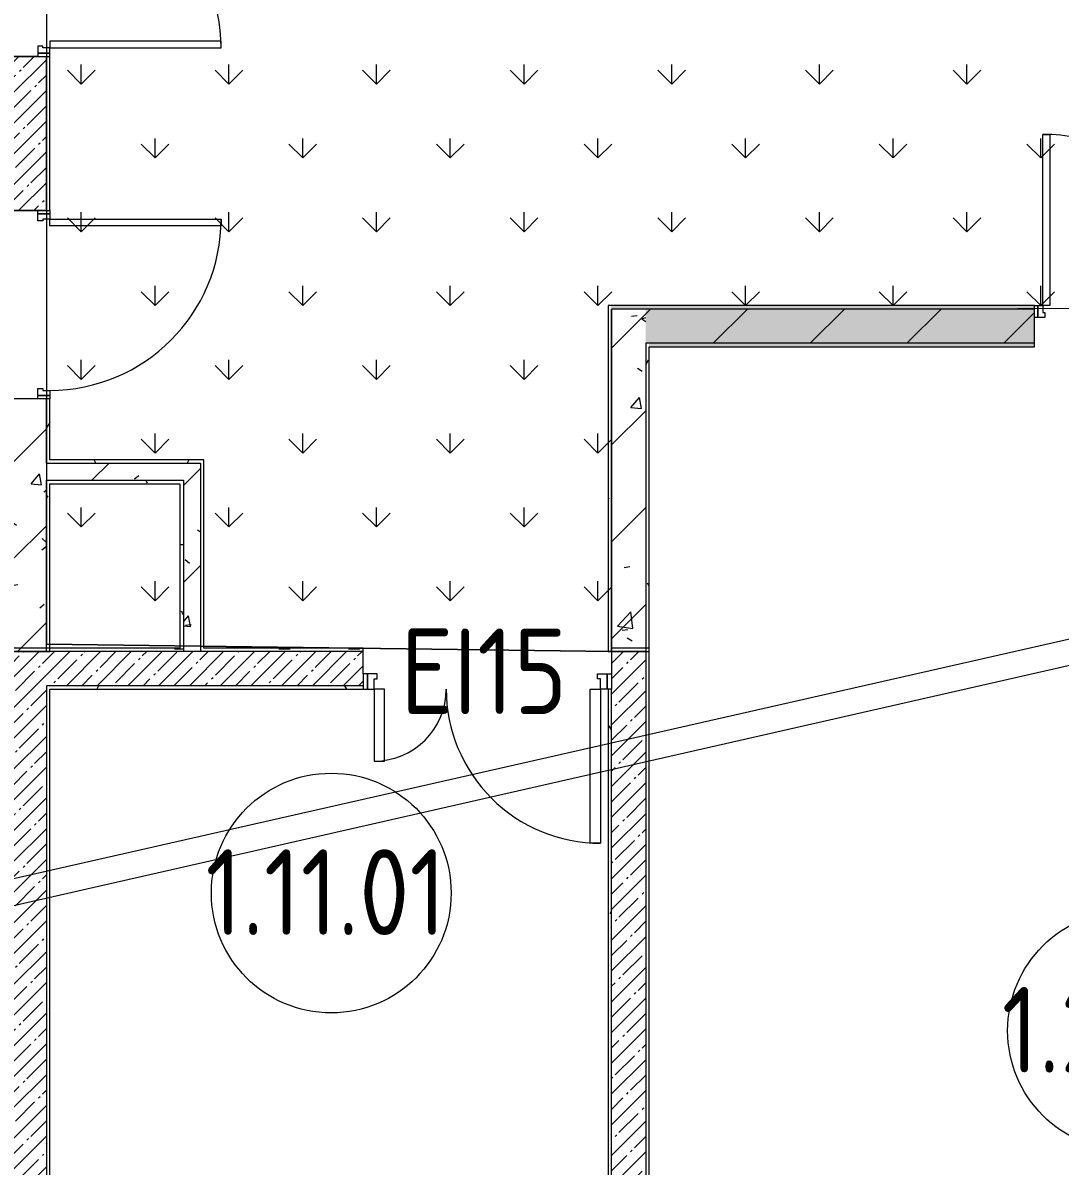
# Model space of a CAD drawing. Header units: millimetres. Extents: x -500089 to 1469082, y -290736 to 166440.
# Drawn here: x 1120316 to 1126374, y -69276 to -62599 of the extents above; entities that cross this region are included whole.
import ezdxf

# ---------------------------------------------------------------- set-up
doc = ezdxf.new("R2010")
doc.units = ezdxf.units.MM
for name, color, linetype, lineweight in [('Двери', 7, 'Continuous', 0), ('Марки дверей', 7, 'Continuous', 9), ('Марки помещений', 7, 'Continuous', 0), ('Несущие колонны', 7, 'Continuous', 0), ('Стены несущие', 7, 'Continuous', 0), ('Стены отделка', 7, 'Continuous', 0), ('Стены штриховка', 7, 'Continuous', 0), ('экспертиза ДУ пояснения', 6, 'Continuous', 0), ('экспертиза условные обозначения', 1, 'Continuous', 0)]:
    doc.layers.add(name, color=color, linetype=linetype, lineweight=lineweight)
doc.styles.add('GOST Common_1', font='', dxfattribs={"width": 0.9, "height": 700})
doc.styles.get('GOST Common_1').set_extended_font_data('GOST Common')
pattern_1 = [(0, (1111853.59, -73570.49), (812.8, 203.2), [67.056, -542.544, 67.056, -542.544, -3251.2]), (0, (1111853.59, -73570.49), (812.8, 203.2), [-1219.2, 67.056, -1152.144, 67.056, -542.544, -1422.4]), (0, (1111853.59, -73570.49), (812.8, 203.2), [-3048, 67.056, -339.344, 67.056, -948.944]), (120, (1112158.39, -73468.89), (-582.3764, 602.3054), [67.056, -542.544, 67.056, -542.544, -3251.2]), (120, (1112158.39, -73468.89), (-582.3764, 602.3054), [-1219.2, 67.056, -1152.144, 67.056, -542.544, -1422.4]), (120, (1112158.39, -73468.89), (-582.3764, 602.3054), [-3048, 67.056, -339.344, 67.056, -948.944]), (240, (1112259.99, -73062.49), (-230.4236, -805.5054), [67.056, -542.544, 67.056, -542.544, -3251.2]), (240, (1112259.99, -73062.49), (-230.4236, -805.5054), [-1219.2, 67.056, -1152.144, 67.056, -542.544, -1422.4]), (240, (1112259.99, -73062.49), (-230.4236, -805.5054), [-3048, 67.056, -339.344, 67.056, -948.944])]
pattern_2 = [(45, (1111853.6, -73570.5), (-282.8427, 282.8427), [])]
pattern_3 = [(50, (1111853.6, -73570.5), (728.7365, -63.756), [76.2, -838.2]), (355, (1111853.6, -73570.5), (-140.972, 764.228), [60.96, -670.56]), (100.451, (1111914.3, -73575.8), (587.77, 700.467), [64.76, -712.36]), (46.184, (1111853.6, -73367.3), (1084.316, -168.171), [114.3, -1257.3]), (96.636, (1111943.9, -73381.3), (949.61, 989.71), [97.14, -1068.54]), (351.184, (1111853.6, -73367.3), (949.62, 989.7), [91.44, -1005.84]), (21, (1111955.2, -73418.1), (606.458, -409.0606), [76.2, -838.2]), (326, (1111955.2, -73418.1), (247.208, 736.753), [60.96, -670.56]), (71.451, (1112005.7, -73452.2), (853.668, 327.685), [64.76, -712.36]), (37.5, (1111853.59, -73570.5), (12.3547, 338.2201), [33.528, -628.904, 33.528, -647.192, -673.1]), (37.5, (1111853.59, -73570.5), (12.3547, 338.2201), [-1343.152, 33.528, -639.572]), (7.5, (1111853.6, -73570.5), (267.279, 400.722), [33.528, -354.584, 33.528, -613.664, -256.54]), (7.5, (1111853.6, -73570.5), (267.279, 400.722), [-1035.304, 33.528, -223.012]), (327.5, (1111627.02, -73570.5), (542.3633, -22.9153), [33.528, -220.472, 33.528, -758.952, -1051.56]), (327.5, (1111627.02, -73570.5), (542.3633, -22.9153), [-1046.48, 33.528, -1018.032]), (317.5, (1111525.4, -73570.5), (592.517, 101.707), [33.528, -296.672, 33.528, -492.76, -746.76]), (317.5, (1111525.4, -73570.5), (592.517, 101.707), [-856.488, 33.528, -713.232])]
pattern_4 = [(45, (1111853.59, -73570.49), (-89.8026, 89.8026), []), (45, (1111943.39, -73570.49), (-89.8026, 89.8026), [158.75, -31.75, 13.411, -18.339])]

# ---------------------------------------------------------------- blocks, each defined once
blk = doc.blocks.new('ASVP_ДверьДеревянная_1 полотно - Входная_внутр_ 1000х2000h_полотно_ Г Пр _950 в чистоте_-4213381-З Этаж 01')
at = {"layer": 'Двери', "lineweight": 18}
for p, q in [((-500, 1120), (-460, 1120)), ((-500, 120), (-500, 1120)), ((-460, 1120), (-460, 120)), ((-550, 120), (-530, 120)), ((-550, 50), (-550, 120)), ((-530, 120), (-500, 120)), ((-530, 50), (-530, 120)), ((-530, 120), (-530, 50)), ((-460, 120), (-500, 120)), ((-500, 120), (-500, 80)), ((-500, 80), (-490, 80)), ((-490, 80), (-490, 50)), ((490, 80), (500, 80)), ((490, 50), (490, 80)), ((500, 120), (530, 120)), ((500, 80), (500, 120)), ((530, 120), (530, 50)), ((530, 120), (550, 120)), ((530, 50), (530, 120)), ((550, 120), (550, 50)), ((-530, 50), (-550, 50)), ((-490, 50), (-530, 50)), ((530, 50), (490, 50)), ((550, 50), (530, 50))]:
    blk.add_line(p, q, dxfattribs=at)
at = {"layer": 'Двери'}
blk.add_arc((-500, 120), 1000, 0, 90, dxfattribs=at)
blk = doc.blocks.new('ASVP_ДверьДеревянная_1 полотно - Входная_внутр_ 1000х2000h_полотно_ Г Л _950 в чистоте_-4213385-З Этаж 01')
at = {"layer": 'Двери', "lineweight": 18}
for p, q in [((500, 1120), (460, 1120)), ((460, 1120), (460, 120)), ((500, 120), (500, 1120)), ((-530, 120), (-550, 120)), ((-550, 120), (-550, 50)), ((-500, 120), (-530, 120)), ((-530, 120), (-530, 50)), ((-530, 50), (-530, 120)), ((-500, 80), (-500, 120)), ((-490, 80), (-500, 80)), ((-490, 50), (-490, 80)), ((460, 120), (500, 120)), ((500, 80), (490, 80)), ((490, 80), (490, 50)), ((530, 120), (500, 120)), ((500, 120), (500, 80)), ((530, 50), (530, 120)), ((550, 120), (530, 120)), ((530, 120), (530, 50)), ((550, 50), (550, 120)), ((-550, 50), (-530, 50)), ((-530, 50), (-490, 50)), ((490, 50), (530, 50)), ((530, 50), (550, 50))]:
    blk.add_line(p, q, dxfattribs=at)
at = {"layer": 'Двери'}
blk.add_arc((500, 120), 1000, 90, 180, dxfattribs=at)
blk = doc.blocks.new('ASVP_ДверьПротивопожарнаяСтальная_2 полотна - EI15 1320х2000h_полотна_ Г Пр _1200 в чистоте_-4225079-З Этаж 01')
at = {"layer": 'Двери', "lineweight": 18}
for p, q in [((-660, 1020), (-600, 1020)), ((-660, 120), (-660, 1020)), ((-600, 1020), (-600, 120)), ((660, 540), (600, 540)), ((600, 540), (600, 120)), ((660, 120), (660, 540)), ((-725, 120), (-700, 120)), ((-725, 30), (-725, 120)), ((-700, 120), (-660, 120)), ((-700, 30), (-700, 120)), ((-700, 120), (-700, 30)), ((-600, 120), (-660, 120)), ((-660, 120), (-660, 60)), ((600, 120), (660, 120)), ((700, 120), (660, 120)), ((660, 120), (660, 60)), ((700, 30), (700, 120)), ((725, 120), (700, 120)), ((700, 120), (700, 30)), ((725, 30), (725, 120)), ((-700, 30), (-725, 30)), ((-644, 30), (-700, 30)), ((-660, 60), (-644, 60)), ((-644, 60), (-644, 30)), ((660, 60), (644, 60)), ((644, 60), (644, 30)), ((644, 30), (700, 30)), ((700, 30), (725, 30))]:
    blk.add_line(p, q, dxfattribs=at)
at = {"layer": 'Двери'}
for centre, radius, start, end in [((-660, 120), 900, 360, 90), ((660, 120), 420, 90, 180)]:
    blk.add_arc(centre, radius, start, end, dxfattribs=at)
blk = doc.blocks.new('ADSK_КолоннаЖБ_Прямоугольная - 200x900 мм-V301-З Этаж 01')
at = {"layer": 'Несущие колонны'}
h = blk.add_hatch(dxfattribs=at)
h.set_pattern_fill('FP_88', color=256, style=0, pattern_type=2)
h.set_pattern_definition([(315, (-10325, 8500), (89.8026, 89.8026), []), (315, (-10325, 8410.2), (89.8026, 89.8026), [158.75, -31.75, 13.411, -18.339])])
h.paths.add_polyline_path([(-450, -50), (-450, -100), (450, -100), (450, 100), (-450, 100)], flags=0)
at = {"layer": 'Несущие колонны', "lineweight": 18}
for p, q in [((-450, -100), (-450, 100)), ((-450, 100), (450, 100)), ((450, 100), (-450, 100)), ((-450, 100), (-450, -50)), ((450, 100), (450, -100)), ((450, -50), (450, 100)), ((450, -100), (-450, -100)), ((-450, -100), (450, -100))]:
    blk.add_line(p, q, dxfattribs=at)
blk = doc.blocks.new('ASVP_Марка_Помещение_ОдноЗначение - Номер-684784-З Этаж 01')
at = {"layer": 'Марки помещений'}
blk.add_circle((0, 0), 3.5, dxfattribs=at)

msp = doc.modelspace()

# ---------------------------------------------------------------- hatches: boundary and pattern name
at = {"layer": 'Стены штриховка'}
h = msp.add_hatch(dxfattribs=at)
h.set_pattern_fill('FP_201', color=256, style=0, pattern_type=2)
h.set_pattern_definition(pattern_2)
h.paths.add_polyline_path([(1120253.585, -66270.488), (1120453.585, -66270.488), (1120453.585, -64795.488), (1120253.585, -64795.488)], flags=0)
h.paths.add_polyline_path([(1120403.585, -61695.488), (1120453.585, -61695.488), (1120453.585, -58570.488), (1120253.585, -58570.488), (1120253.585, -61695.488)], flags=0)
h.paths.add_polyline_path([(1120453.585, -57670.488), (1120453.585, -52720.488), (1120253.585, -52720.488), (1120253.585, -57670.488), (1120389.025, -57670.488)], flags=0)
h = msp.add_hatch(dxfattribs=at)
h.set_pattern_fill('FP_31', color=256, style=0, pattern_type=2)
h.set_pattern_definition(pattern_3)
h.paths.add_polyline_path([(1120253.585, -66270.488), (1120453.585, -66270.488), (1120453.585, -64795.488), (1120253.585, -64795.488)], flags=0)
h.paths.add_polyline_path([(1120403.585, -61695.488), (1120453.585, -61695.488), (1120453.585, -58570.488), (1120253.585, -58570.488), (1120253.585, -61695.488)], flags=0)
h.paths.add_polyline_path([(1120453.585, -57670.488), (1120453.585, -52720.488), (1120253.585, -52720.488), (1120253.585, -57670.488), (1120389.025, -57670.488)], flags=0)
h = msp.add_hatch(dxfattribs=at)
h.set_pattern_fill('FP_174', color=256, style=0, pattern_type=2)
h.set_pattern_definition(pattern_1)
h.paths.add_polyline_path([(1120453.585, -66270.488), (1120473.585, -66270.488), (1120473.585, -65270.488), (1120453.585, -65270.488)], flags=0)
h.paths.add_polyline_path([(1120473.585, -65170.488), (1120473.585, -64795.488), (1120453.585, -64795.488), (1120453.585, -65170.488)], flags=0)
h.paths.add_polyline_path([(1120473.585, -63695.488), (1120473.585, -62795.488), (1120453.585, -62795.488), (1120453.585, -63695.488)], flags=0)
h.paths.add_polyline_path([(1120473.585, -61695.488), (1120473.585, -60220.488), (1120453.585, -60220.488), (1120453.585, -61695.488)], flags=0)
h.paths.add_polyline_path([(1120453.585, -60020.488), (1120473.585, -60020.488), (1120473.585, -52740.488), (1120453.585, -52740.488), (1120453.585, -60000.488)], flags=0)
h = msp.add_hatch(dxfattribs=at)
h.set_pattern_fill('FP_174', color=256, style=0, pattern_type=2)
h.set_pattern_definition(pattern_1)
h.paths.add_polyline_path([(1123753.585, -66270.488), (1123753.585, -64250.488), (1123733.585, -64250.488), (1123733.585, -66270.488)], flags=0)
h = msp.add_hatch(dxfattribs=at)
h.set_pattern_fill('FP_174', color=256, style=0, pattern_type=2)
h.set_pattern_definition(pattern_1)
h.paths.add_polyline_path([(1136803.585, -64270.488), (1147493.585, -64270.488), (1147493.585, -64250.488), (1136803.585, -64250.488)], flags=0)
h.paths.add_polyline_path([(1149103.585, -64270.488), (1149123.585, -64270.488), (1149123.585, -64250.488), (1148593.585, -64250.488), (1148593.585, -64270.488), (1148903.585, -64270.488)], flags=0)
h.paths.add_polyline_path([(1132873.585, -64270.488), (1135703.585, -64270.488), (1135703.585, -64250.488), (1132873.585, -64250.488)], flags=0)
h.paths.add_polyline_path([(1123753.585, -64270.488), (1126223.585, -64270.488), (1126223.585, -64250.488), (1123753.585, -64250.488)], flags=0)
h.paths.add_polyline_path([(1130109.114, -64270.488), (1131773.585, -64270.488), (1131773.585, -64250.488), (1127323.585, -64250.488), (1127323.585, -64270.488), (1129578.585, -64270.488)], flags=0)
h = msp.add_hatch(dxfattribs=at)
h.set_pattern_fill('FP_201', color=256, style=0, pattern_type=2)
h.set_pattern_definition(pattern_2)
h.paths.add_polyline_path([(1123753.585, -66270.488), (1123953.585, -66270.488), (1123953.585, -64270.488), (1123753.585, -64270.488)], flags=0)
h = msp.add_hatch(dxfattribs=at)
h.set_pattern_fill('FP_31', color=256, style=0, pattern_type=2)
h.set_pattern_definition(pattern_3)
h.paths.add_polyline_path([(1123753.585, -66270.488), (1123953.585, -66270.488), (1123953.585, -64270.488), (1123753.585, -64270.488)], flags=0)
h = msp.add_hatch(dxfattribs=at)
h.set_pattern_fill('FP_201', color=256, style=0, pattern_type=2)
h.set_pattern_definition(pattern_2)
h.paths.add_polyline_path([(1147493.585, -64470.488), (1147493.585, -64270.488), (1136803.585, -64270.488), (1136803.585, -64470.488), (1143452.694, -64470.488)], flags=0)
h.paths.add_polyline_path([(1148593.585, -64470.488), (1149103.585, -64470.488), (1149103.585, -64270.488), (1148593.585, -64270.488), (1148593.585, -64320.488)], flags=0)
h.paths.add_polyline_path([(1131773.585, -64470.488), (1131773.585, -64270.488), (1127323.585, -64270.488), (1127323.585, -64470.488), (1130109.114, -64470.488)], flags=0)
h.paths.add_polyline_path([(1132873.585, -64470.488), (1135703.585, -64470.488), (1135703.585, -64270.488), (1132873.585, -64270.488), (1132873.585, -64320.488)], flags=0)
h.paths.add_polyline_path([(1126223.585, -64470.488), (1126223.585, -64270.488), (1123953.585, -64270.488), (1123953.585, -64470.488), (1125661.254, -64470.488)], flags=0)
h = msp.add_hatch(dxfattribs=at)
h.set_pattern_fill('FP_31', color=256, style=0, pattern_type=2)
h.set_pattern_definition(pattern_3)
h.paths.add_polyline_path([(1147493.585, -64470.488), (1147493.585, -64270.488), (1136803.585, -64270.488), (1136803.585, -64470.488), (1143452.694, -64470.488)], flags=0)
h.paths.add_polyline_path([(1148593.585, -64470.488), (1149103.585, -64470.488), (1149103.585, -64270.488), (1148593.585, -64270.488), (1148593.585, -64320.488)], flags=0)
h.paths.add_polyline_path([(1131773.585, -64470.488), (1131773.585, -64270.488), (1127323.585, -64270.488), (1127323.585, -64470.488), (1130109.114, -64470.488)], flags=0)
h.paths.add_polyline_path([(1132873.585, -64470.488), (1135703.585, -64470.488), (1135703.585, -64270.488), (1132873.585, -64270.488), (1132873.585, -64320.488)], flags=0)
h.paths.add_polyline_path([(1126223.585, -64470.488), (1126223.585, -64270.488), (1123953.585, -64270.488), (1123953.585, -64470.488), (1125661.254, -64470.488)], flags=0)
h = msp.add_hatch(dxfattribs=at)
h.set_pattern_fill('FP_174', color=256, style=0, pattern_type=2)
h.set_pattern_definition(pattern_1)
h.paths.add_polyline_path([(1123973.585, -66270.488), (1123973.585, -64470.488), (1123953.585, -64470.488), (1123953.585, -66270.488)], flags=0)
h = msp.add_hatch(dxfattribs=at)
h.set_pattern_fill('FP_174', color=256, style=0, pattern_type=2)
h.set_pattern_definition(pattern_1)
h.paths.add_polyline_path([(1148903.585, -64490.488), (1148903.585, -64470.488), (1148593.585, -64470.488), (1148593.585, -64490.488), (1148883.585, -64490.488)], flags=0)
h.paths.add_polyline_path([(1147493.585, -64490.488), (1147493.585, -64470.488), (1136803.585, -64470.488), (1136803.585, -64490.488), (1143452.694, -64490.488)], flags=0)
h.paths.add_polyline_path([(1126223.585, -64490.488), (1126223.585, -64470.488), (1123973.585, -64470.488), (1123973.585, -64490.488), (1125661.254, -64490.488)], flags=0)
h.paths.add_polyline_path([(1135078.585, -64490.488), (1135078.585, -64470.488), (1132873.585, -64470.488), (1132873.585, -64490.488), (1135058.585, -64490.488)], flags=0)
h.paths.add_polyline_path([(1127323.585, -64490.488), (1129428.585, -64490.488), (1129428.585, -64470.488), (1127323.585, -64470.488)], flags=0)
h.paths.add_polyline_path([(1129578.585, -64490.488), (1131773.585, -64490.488), (1131773.585, -64470.488), (1129578.585, -64470.488), (1129578.585, -64484.74)], flags=0)
h.paths.add_polyline_path([(1135248.585, -64490.488), (1135703.585, -64490.488), (1135703.585, -64470.488), (1135228.585, -64470.488), (1135228.585, -64490.488)], flags=0)
h = msp.add_hatch(dxfattribs=at)
h.set_pattern_fill('FP_174', color=256, style=0, pattern_type=2)
h.set_pattern_definition(pattern_1)
h.paths.add_polyline_path([(1121233.585, -65170.488), (1121353.585, -65170.488), (1121353.585, -65150.488), (1120473.585, -65150.488), (1120473.585, -65170.488), (1121213.395, -65170.488)], flags=0)
h = msp.add_hatch(dxfattribs=at)
h.set_pattern_fill('FP_201', color=256, style=0, pattern_type=2)
h.set_pattern_definition(pattern_2)
h.paths.add_polyline_path([(1120453.585, -65270.488), (1121253.585, -65270.488), (1121253.585, -65170.488), (1120453.585, -65170.488)], flags=0)
h = msp.add_hatch(dxfattribs=at)
h.set_pattern_fill('FP_31', color=256, style=0, pattern_type=2)
h.set_pattern_definition(pattern_3)
h.paths.add_polyline_path([(1120453.585, -65270.488), (1121253.585, -65270.488), (1121253.585, -65170.488), (1120453.585, -65170.488)], flags=0)
h = msp.add_hatch(dxfattribs=at)
h.set_pattern_fill('FP_201', color=256, style=0, pattern_type=2)
h.set_pattern_definition(pattern_2)
h.paths.add_polyline_path([(1121353.585, -66270.488), (1121353.585, -65170.488), (1121253.585, -65170.488), (1121253.585, -66270.488)], flags=0)
h = msp.add_hatch(dxfattribs=at)
h.set_pattern_fill('FP_31', color=256, style=0, pattern_type=2)
h.set_pattern_definition(pattern_3)
h.paths.add_polyline_path([(1121353.585, -66270.488), (1121353.585, -65170.488), (1121253.585, -65170.488), (1121253.585, -66270.488)], flags=0)
h = msp.add_hatch(dxfattribs=at)
h.set_pattern_fill('FP_174', color=256, style=0, pattern_type=2)
h.set_pattern_definition(pattern_1)
h.paths.add_polyline_path([(1121213.395, -65290.488), (1121233.585, -65290.488), (1121233.585, -65270.488), (1120473.585, -65270.488), (1120473.585, -65290.488)], flags=0)
h = msp.add_hatch(dxfattribs=at)
h.set_pattern_fill('FP_174', color=256, style=0, pattern_type=2)
h.set_pattern_definition(pattern_1)
h.paths.add_polyline_path([(1121233.585, -66250.488), (1121253.585, -66250.488), (1121253.585, -65270.488), (1121233.585, -65270.488), (1121233.585, -65290.488)], flags=0)
h = msp.add_hatch(dxfattribs=at)
h.set_pattern_fill('FP_35', color=256, style=0, pattern_type=2)
h.set_pattern_definition(pattern_4)
h.paths.add_polyline_path([(1120253.585, -73970.488), (1120453.585, -73970.488), (1120453.585, -66270.488), (1120253.585, -66270.488), (1120253.585, -73770.488)], flags=0)
h = msp.add_hatch(dxfattribs=at)
h.set_pattern_fill('FP_35', color=256, style=0, pattern_type=2)
h.set_pattern_definition(pattern_4)
h.paths.add_polyline_path([(1123953.585, -66470.488), (1123953.585, -66270.488), (1123753.585, -66270.488), (1123753.585, -66470.488)], flags=0)
h.paths.add_polyline_path([(1122303.585, -66470.488), (1122303.585, -66270.488), (1120453.585, -66271.014), (1120453.585, -66470.488), (1121213.395, -66470.488)], flags=0)
h = msp.add_hatch(dxfattribs=at)
h.set_pattern_fill('FP_174', color=256, style=0, pattern_type=2)
h.set_pattern_definition(pattern_1)
h.paths.add_polyline_path([(1121373.585, -66270.488), (1122303.585, -66270.488), (1122303.585, -66250.488), (1121353.585, -66250.488), (1121353.585, -66270.488)], flags=0)
h.paths.add_polyline_path([(1120473.585, -66270.488), (1121253.585, -66270.488), (1121253.585, -66250.488), (1120473.585, -66250.488)], flags=0)
h = msp.add_hatch(dxfattribs=at)
h.set_pattern_fill('FP_174', color=256, style=0, pattern_type=2)
h.set_pattern_definition(pattern_1)
h.paths.add_polyline_path([(1123953.585, -73770.488), (1123973.585, -73770.488), (1123973.585, -66270.488), (1123953.585, -66270.488), (1123953.585, -73546.216)], flags=0)
h = msp.add_hatch(dxfattribs=at)
h.set_pattern_fill('FP_174', color=256, style=0, pattern_type=2)
h.set_pattern_definition(pattern_1)
h.paths.add_polyline_path([(1120453.585, -73970.488), (1120473.585, -73970.488), (1120473.585, -66470.488), (1120453.585, -66470.488), (1120453.585, -73770.488)], flags=0)
h = msp.add_hatch(dxfattribs=at)
h.set_pattern_fill('FP_174', color=256, style=0, pattern_type=2)
h.set_pattern_definition(pattern_1)
h.paths.add_polyline_path([(1121353.585, -66490.488), (1122303.585, -66490.488), (1122303.585, -66470.488), (1120473.585, -66470.488), (1120473.585, -66490.488), (1121253.585, -66490.488)], flags=0)
h = msp.add_hatch(dxfattribs=at)
h.set_pattern_fill('FP_174', color=256, style=0, pattern_type=2)
h.set_pattern_definition(pattern_1)
h.paths.add_polyline_path([(1123733.585, -73970.488), (1123753.585, -73970.488), (1123753.585, -66490.488), (1123733.585, -66490.488), (1123733.585, -73770.488)], flags=0)
h = msp.add_hatch(dxfattribs=at)
h.set_pattern_fill('FP_35', color=256, style=0, pattern_type=2)
h.set_pattern_definition(pattern_4)
h.paths.add_polyline_path([(1123953.585, -73970.488), (1123953.585, -66470.488), (1123753.585, -66470.488), (1123753.585, -73970.488)], flags=0)
at = {"layer": 'экспертиза условные обозначения', "lineweight": 0}
h = msp.add_hatch(dxfattribs=at)
h.set_pattern_fill('GRASS', color=3, scale=24)
h.set_pattern_definition([(90, (-331989.66, -376763.46), (-431.05229, 431.05229), [114.3, -747.80459]), (45, (-331989.66, -376763.46), (-431.0523, 431.0523), [114.3, -495.3]), (135, (-331989.66, -376763.46), (-431.0523, -431.0523), [114.3, -495.3])])
h.paths.add_polyline_path([(1120453.582, -60250.258), (1120453.582, -63150.258), (1120453.585, -66226.881), (1123753.585, -66270.488), (1120453.585, -66226.881), (1123753.585, -66270.488), (1123753.585, -64270.488), (1136803.585, -64250.488), (1148503.585, -64250.488), (1148473.585, -60220.488), (1125114.982, -60250.258), (1124944.982, -60250.258), (1123434.982, -60250.258), (1121545.382, -60250.258), (1121545.382, -60120.258), (1120535.382, -60120.258), (1120535.382, -60250.258)])

# ---------------------------------------------------------------- linework, layer by layer
at = {"layer": 'Стены несущие'}
for p, q in [((1123753.585, -64270.488), (1123753.585, -66270.488)), ((1126223.585, -64270.488), (1123753.585, -64270.488)), ((1126223.585, -64470.488), (1126223.585, -64320.488)), ((1123953.585, -64470.488), (1123953.585, -66270.488)), ((1126223.585, -64470.488), (1123953.585, -64470.488)), ((1120403.585, -64795.488), (1120253.585, -64795.488)), ((1120453.585, -65170.488), (1120453.585, -64795.488)), ((1120453.585, -65170.488), (1121353.585, -65170.488)), ((1121353.585, -65170.488), (1121353.585, -66270.488)), ((1120453.585, -66270.488), (1120453.585, -65270.488)), ((1120453.585, -65270.488), (1121253.585, -65270.488)), ((1121253.585, -65270.488), (1121253.585, -66270.488)), ((1120253.585, -66270.488), (1120453.585, -66270.488)), ((1121253.585, -66270.488), (1120253.585, -66270.488)), ((1122303.585, -66270.488), (1121353.585, -66270.488)), ((1122303.585, -66400.488), (1122303.585, -66270.488)), ((1123753.585, -66270.488), (1123953.585, -66270.488)), ((1123753.585, -66270.488), (1123753.585, -66400.488)), ((1123953.585, -66270.488), (1123753.585, -66270.488)), ((1123953.585, -66270.488), (1123953.585, -73970.488)), ((1120453.585, -66470.488), (1120453.585, -73970.488)), ((1122303.585, -66470.488), (1120453.585, -66470.488)), ((1123753.585, -73970.488), (1123753.585, -66490.488))]:
    msp.add_line(p, q, dxfattribs=at)
at = {"layer": 'Стены отделка'}
for p, q in [((1120473.585, -63695.488), (1120473.585, -62795.488)), ((1123733.585, -64250.488), (1123733.585, -66270.488)), ((1126223.585, -64250.488), (1123733.585, -64250.488)), ((1123973.585, -66270.488), (1123973.585, -64490.488)), ((1123973.585, -64490.488), (1126223.585, -64490.488)), ((1126223.585, -64490.488), (1126223.585, -64470.488)), ((1120473.585, -65150.488), (1120473.585, -64795.488)), ((1121373.585, -65150.488), (1120473.585, -65150.488)), ((1121373.585, -66250.488), (1121373.585, -65150.488)), ((1120473.585, -66270.488), (1120473.585, -65290.488)), ((1120473.585, -65290.488), (1121233.585, -65290.488)), ((1121233.585, -65290.488), (1121233.585, -66250.488)), ((1121233.585, -66250.488), (1120233.585, -66250.488)), ((1120453.585, -66270.488), (1120473.585, -66270.488)), ((1122303.585, -66250.488), (1121373.585, -66250.488)), ((1122303.585, -66270.488), (1122303.585, -66250.488)), ((1123733.585, -66270.488), (1123753.585, -66270.488)), ((1123973.585, -66250.488), (1123753.585, -66250.488)), ((1123753.585, -66250.488), (1123753.585, -66270.488)), ((1123953.585, -66270.488), (1123973.585, -66270.488)), ((1123973.585, -73970.488), (1123973.585, -66250.488)), ((1120473.585, -73970.488), (1120473.585, -66490.488)), ((1120473.585, -66490.488), (1122303.585, -66490.488)), ((1123733.585, -66490.488), (1123733.585, -73970.488))]:
    msp.add_line(p, q, dxfattribs=at)
at = {"layer": 'Стены штриховка'}
msp.add_line((1121353.585, -66270.488), (1121253.585, -66270.488), dxfattribs=at)
at = {"layer": 'экспертиза ДУ пояснения'}
for p, q in [((1117843.141, -68145.077), (1326068.788, -20876.663)), ((1326068.788, -20876.663), (1118766.945, -68096.993))]:
    msp.add_line(p, q, dxfattribs=at)
at = {"layer": 'экспертиза условные обозначения', "color": 3, "lineweight": 0}
msp.add_lwpolyline([(1120453.582, -60250.258), (1120453.582, -63150.258), (1120453.585, -66226.881), (1123753.585, -66270.488), (1123753.585, -66270.488), (1123753.585, -66270.488), (1120453.585, -66226.881), (1123753.585, -66270.488), (1123753.585, -64270.488), (1136803.585, -64250.488), (1136803.585, -64250.488), (1136803.585, -64250.488), (1136803.585, -64250.488), (1148503.585, -64250.488)], dxfattribs=at)

# ---------------------------------------------------------------- block references
at = {"layer": 'Двери'}
for name, p, rotation in [('ASVP_ДверьДеревянная_1 полотно - Входная_внутр_ 1000х2000h_полотно_ Г Л _950 в чистоте_-4213385-З Этаж 01', (1120353.585, -62245.488), 269.9999999999999), ('ASVP_ДверьДеревянная_1 полотно - Входная_внутр_ 1000х2000h_полотно_ Г Пр _950 в чистоте_-4213381-З Этаж 01', (1120353.585, -64245.488), 269.9999999999999), ('ASVP_ДверьПротивопожарнаяСтальная_2 полотна - EI15 1320х2000h_полотна_ Г Пр _1200 в чистоте_-4225079-З Этаж 01', (1123028.585, -66370.488), 180)]:
    msp.add_blockref(name, p, dxfattribs=dict(at, rotation=rotation))
msp.add_blockref('ASVP_ДверьДеревянная_1 полотно - Входная_внутр_ 1000х2000h_полотно_ Г Пр _950 в чистоте_-4213381-З Этаж 01', (1126773.585, -64370.488), dxfattribs=at)
at = {"layer": 'Марки помещений', "xscale": 199.9999999999999, "yscale": 199.9999999999999, "zscale": 199.9999999999999}
for p in [(1122116.993, -67681.398), (1126767.083, -68485.214)]:
    msp.add_blockref('ASVP_Марка_Помещение_ОдноЗначение - Номер-684784-З Этаж 01', p, dxfattribs=at)
at = {"layer": 'Несущие колонны', "rotation": 89.9999999999999}
msp.add_blockref('ADSK_КолоннаЖБ_Прямоугольная - 200x900 мм-V301-З Этаж 01', (1120353.585, -63245.488), dxfattribs=at)

# ---------------------------------------------------------------- texts
at = {"layer": 'Марки дверей', "insert": (1122521.871, -66136.462), "char_height": 500, "width": 1212.1515, "attachment_point": 1, "style": 'GOST Common_1'}
msp.add_mtext('EI15', dxfattribs=at)
at = {"layer": 'Марки помещений', "char_height": 500, "width": 1803.79687, "attachment_point": 1, "style": 'GOST Common_1'}
for s, insert in [('1.11.01', (1121382.578, -67425.948)), ('1.2.04', (1126032.668, -68229.764))]:
    msp.add_mtext(s, dxfattribs=dict(at, insert=insert))

doc.saveas('drawing.dxf')
